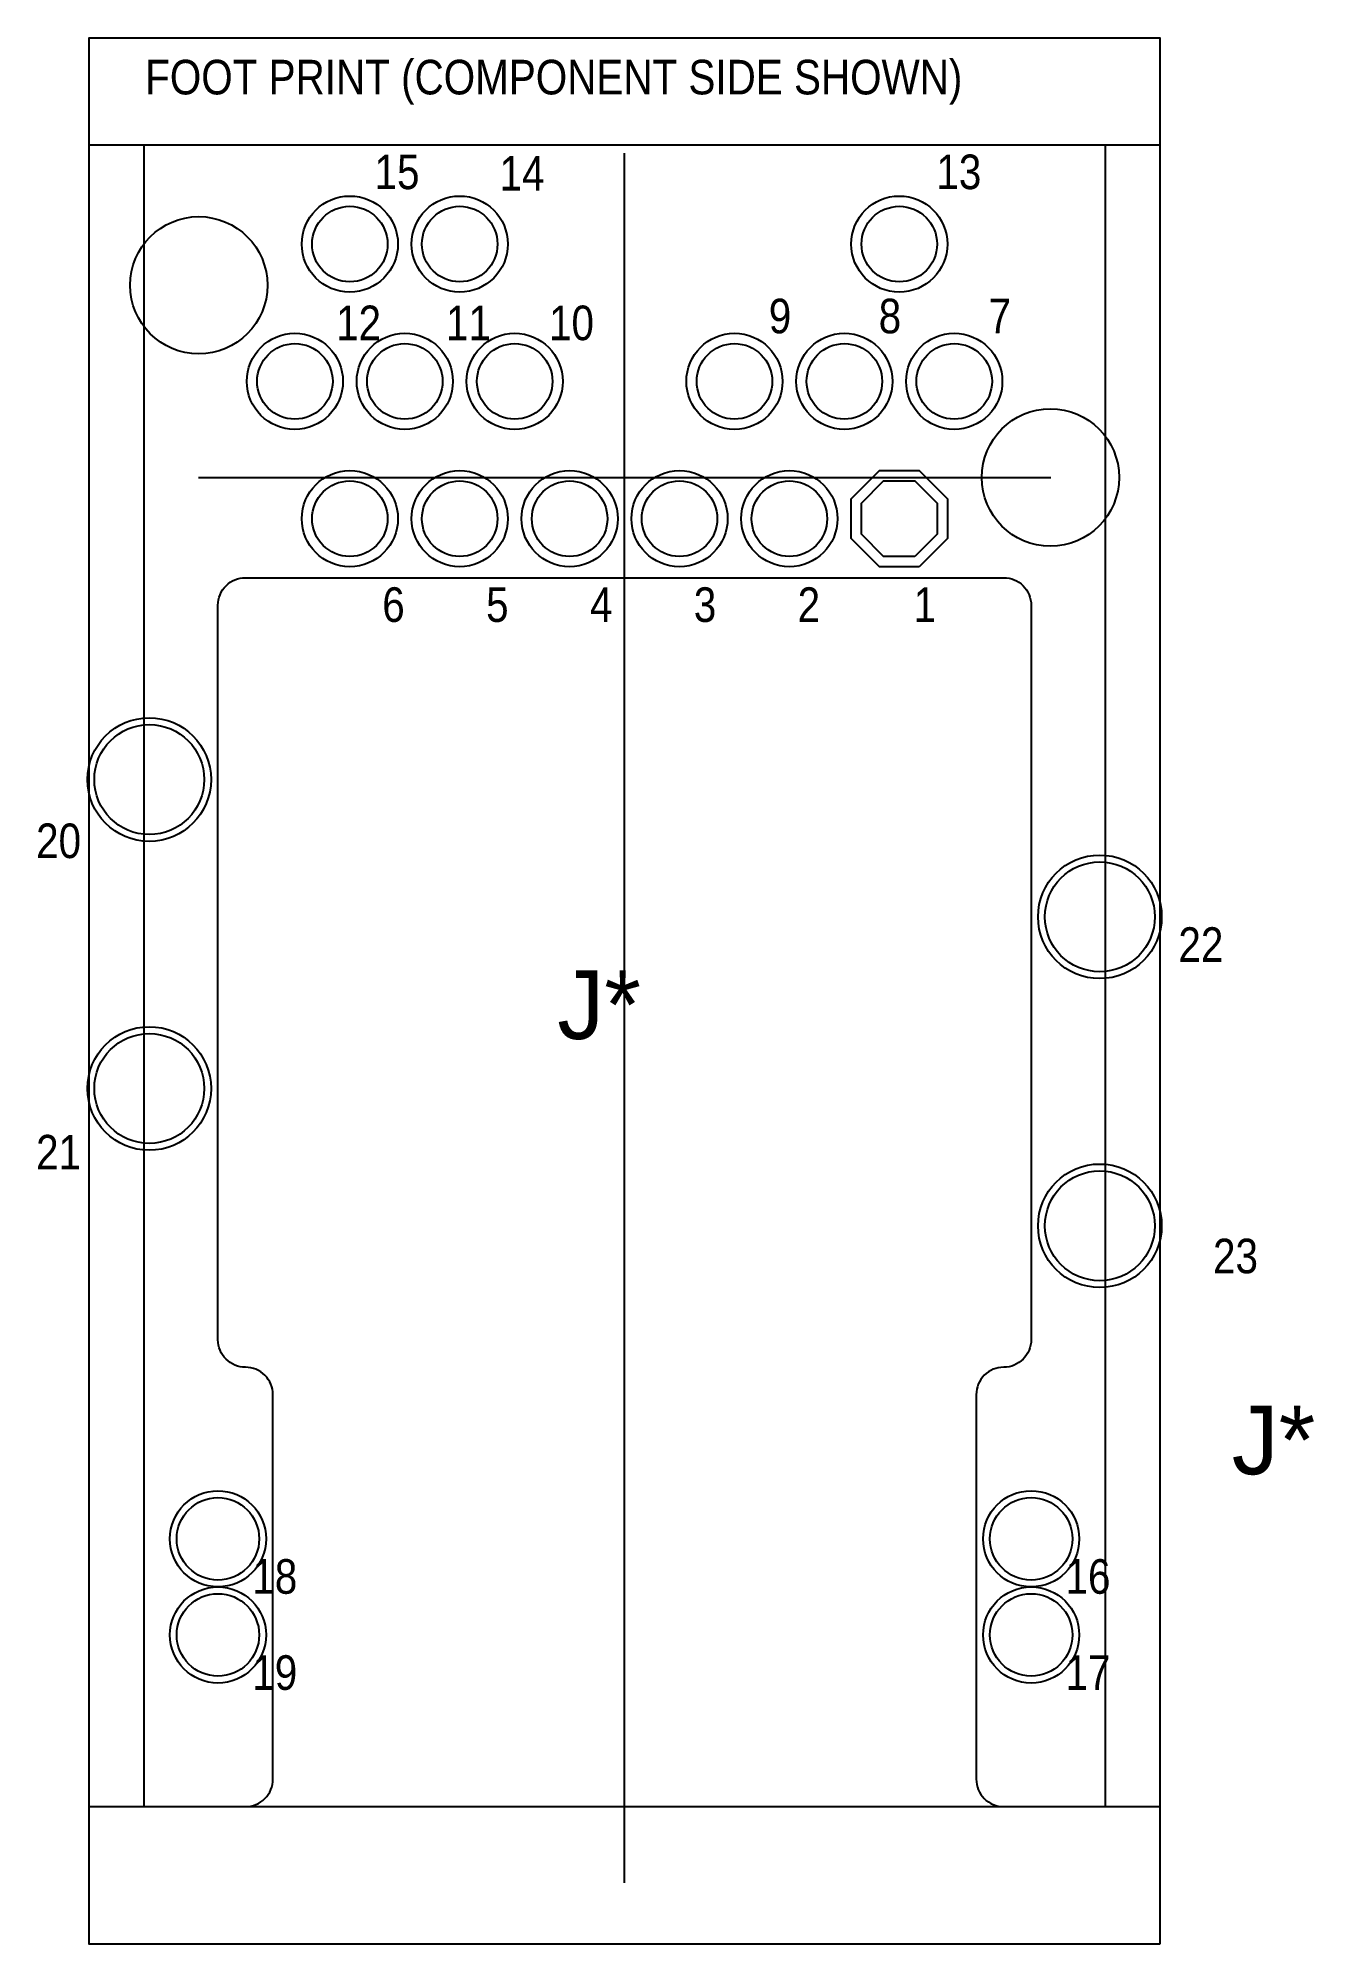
# Model space of a CAD drawing. Extents: x -10.8 to 12.7, y -27.1 to 8.1.
import ezdxf
from ezdxf.enums import TextEntityAlignment as Align

# ---------------------------------------------------------------- set-up
doc = ezdxf.new("R2010")
doc.units = 0
for name, color, linetype in [('ASSEMBLY', 12, 'CONTINUOUS'), ('BOUND', 85, 'CONTINUOUS'), ('COND', 80, 'CONTINUOUS'), ('COND2', 2, 'CONTINUOUS'), ('SILK_SCREEN', 85, 'CONTINUOUS'), ('SOLDER_MASK', 85, 'CONTINUOUS'), ('TEXT', 142, 'CONTINUOUS')]:
    doc.layers.add(name, color=color, linetype=linetype)

msp = doc.modelspace()

# ---------------------------------------------------------------- linework, layer by layer
at = {"layer": 'ASSEMBLY'}
msp.add_lwpolyline([(8.89, -24.5872), (8.89, 6.1468), (-8.89, 6.1468), (-8.89, -24.5872), (-7.0104, -24.5872, 0.414214), (-6.5024, -24.0792), (-6.5024, -16.9672, 0.414214), (-7.0104, -16.4592), (-7.0104, -16.4592, -0.414214), (-7.5184, -15.9512), (-7.5184, -2.3622, -0.414214), (-7.0104, -1.8542), (7.0104, -1.8542, -0.414214), (7.5184, -2.3622), (7.5184, -15.9512, -0.414214), (7.0104, -16.4592), (7.0104, -16.4592, 0.414214), (6.5024, -16.9672), (6.5024, -24.0792, 0.414214), (7.0104, -24.5872), (8.89, -24.5872)], format="xyb", dxfattribs=at)
for points in [[(0, -25.99944), (0, 5.99948)], [(-7.87908, 0), (7.87908, 0)]]:
    msp.add_lwpolyline(points, dxfattribs=at)
at = {"layer": 'BOUND'}
msp.add_lwpolyline([(9.906, -27.1272), (9.906, 6.1468), (-9.906, 6.1468), (-9.906, -27.1272)], close=True, dxfattribs=at)
at = {"layer": 'COND'}
msp.add_lwpolyline([(5.369319, -1.4605), (4.790681, -1.4605), (4.3815, -1.051319), (4.3815, -0.472681), (4.790681, -0.0635), (5.369319, -0.0635), (5.7785, -0.472681), (5.7785, -1.051319)], close=True, dxfattribs=at)
for centre, radius in [((-5.08, 4.318), 0.6985), ((-3.048, 4.318), 0.6985), ((5.08, 4.318), 0.6985), ((-7.874, 3.556), 1.27), ((-6.096, 1.778), 0.6985), ((-4.064, 1.778), 0.6985), ((-2.032, 1.778), 0.6985), ((2.032, 1.778), 0.6985), ((4.064, 1.778), 0.6985), ((6.096, 1.778), 0.6985), ((7.874, 0), 1.27), ((-5.08, -0.762), 0.6985), ((-3.048, -0.762), 0.6985), ((-1.016, -0.762), 0.6985), ((1.016, -0.762), 0.6985), ((3.048, -0.762), 0.6985), ((-8.7884, -5.588), 1.016), ((8.7884, -8.128), 1.016), ((-8.7884, -11.303), 1.016), ((8.7884, -13.843), 1.016), ((-7.5184, -19.6342), 0.762), ((7.5184, -19.6342), 0.762), ((-7.5184, -21.4122), 0.762), ((7.5184, -21.4122), 0.762)]:
    msp.add_circle(centre, radius, dxfattribs=at)
at = {"layer": 'COND2'}
msp.add_lwpolyline([(5.369319, -1.4605), (4.790681, -1.4605), (4.3815, -1.051319), (4.3815, -0.472681), (4.790681, -0.0635), (5.369319, -0.0635), (5.7785, -0.472681), (5.7785, -1.051319)], close=True, dxfattribs=at)
for centre, radius in [((-5.08, 4.318), 0.6985), ((-3.048, 4.318), 0.6985), ((5.08, 4.318), 0.6985), ((-6.096, 1.778), 0.6985), ((-4.064, 1.778), 0.6985), ((-2.032, 1.778), 0.6985), ((2.032, 1.778), 0.6985), ((4.064, 1.778), 0.6985), ((6.096, 1.778), 0.6985), ((-5.08, -0.762), 0.6985), ((-3.048, -0.762), 0.6985), ((-1.016, -0.762), 0.6985), ((1.016, -0.762), 0.6985), ((3.048, -0.762), 0.6985), ((-8.7884, -5.588), 1.016), ((8.7884, -8.128), 1.016), ((-8.7884, -11.303), 1.016), ((8.7884, -13.843), 1.016), ((-7.5184, -19.6342), 0.762), ((7.5184, -19.6342), 0.762), ((-7.5184, -21.4122), 0.762), ((7.5184, -21.4122), 0.762)]:
    msp.add_circle(centre, radius, dxfattribs=at)
at = {"layer": 'SILK_SCREEN'}
msp.add_lwpolyline([(9.906, -24.5872), (9.906, 8.128), (-9.906, 8.128), (-9.906, -24.5872), (9.906, -24.5872)], dxfattribs=at)
at = {"layer": 'SOLDER_MASK'}
msp.add_lwpolyline([(5.448224, -1.651), (4.711776, -1.651), (4.191, -1.130224), (4.191, -0.393776), (4.711776, 0.127), (5.448224, 0.127), (5.969, -0.393776), (5.969, -1.130224)], close=True, dxfattribs=at)
for centre, radius in [((-5.08, 4.318), 0.889), ((-3.048, 4.318), 0.889), ((5.08, 4.318), 0.889), ((-6.096, 1.778), 0.889), ((-4.064, 1.778), 0.889), ((-2.032, 1.778), 0.889), ((2.032, 1.778), 0.889), ((4.064, 1.778), 0.889), ((6.096, 1.778), 0.889), ((-5.08, -0.762), 0.889), ((-3.048, -0.762), 0.889), ((-1.016, -0.762), 0.889), ((1.016, -0.762), 0.889), ((3.048, -0.762), 0.889), ((-8.7884, -5.588), 1.143), ((8.7884, -8.128), 1.143), ((-8.7884, -11.303), 1.143), ((8.7884, -13.843), 1.143), ((-7.5184, -19.6342), 0.889), ((7.5184, -19.6342), 0.889), ((-7.5184, -21.4122), 0.889), ((7.5184, -21.4122), 0.889)]:
    msp.add_circle(centre, radius, dxfattribs=at)

# ---------------------------------------------------------------- texts
at = {"layer": 'ASSEMBLY', "width": 0.873016}
msp.add_text('FOOT PRINT (COMPONENT SIDE SHOWN)', height=0.64008, dxfattribs=at).set_placement((-8.8646, 7.0866))
at = {"layer": 'TEXT'}
for s, height, width, p in [('15', 0.64008, 0.873016, (-4.6228, 5.334)), ('14', 0.64008, 0.873016, (-2.3114, 5.3086)), ('13', 0.64008, 0.873016, (5.7658, 5.334)), ('12', 0.64008, 0.873016, (-5.334, 2.54)), ('11', 0.64008, 0.873016, (-3.302, 2.54)), ('10', 0.64008, 0.873016, (-1.397, 2.54)), ('9', 0.64008, 0.873016, (2.667, 2.667)), ('8', 0.64008, 0.873016, (4.699, 2.667)), ('7', 0.64008, 0.873016, (6.731, 2.667)), ('6', 0.64008, 0.873016, (-4.48056, -2.67208)), ('5', 0.64008, 0.873016, (-2.56032, -2.67208)), ('4', 0.64008, 0.873016, (-0.64008, -2.67208)), ('3', 0.64008, 0.873016, (1.28016, -2.67208)), ('2', 0.64008, 0.873016, (3.2004, -2.67208)), ('20', 0.64008, 0.873016, (-10.88136, -7.04088)), ('22', 0.64008, 0.873016, (10.24128, -8.96112)), ('J*', 1.27, 1.024, (-1.2446, -10.3886)), ('21', 0.64008, 0.873016, (-10.88136, -12.8016)), ('23', 0.64008, 0.873016, (10.88136, -14.72184)), ('J*', 1.27, 1.024, (11.2268, -18.4404)), ('18', 0.64008, 0.873016, (-6.8834, -20.6502)), ('16', 0.64008, 0.873016, (8.1534, -20.6502)), ('19', 0.64008, 0.873016, (-6.8834, -22.4282)), ('17', 0.64008, 0.873016, (8.1534, -22.4282))]:
    msp.add_text(s, height=height, dxfattribs=dict(at, width=width)).set_placement(p)
at = {"layer": 'TEXT', "width": 0.873016}
msp.add_text('1', height=0.64008, dxfattribs=at).set_placement((5.76072, -2.67208), align=Align.RIGHT)

doc.saveas('drawing.dxf')
